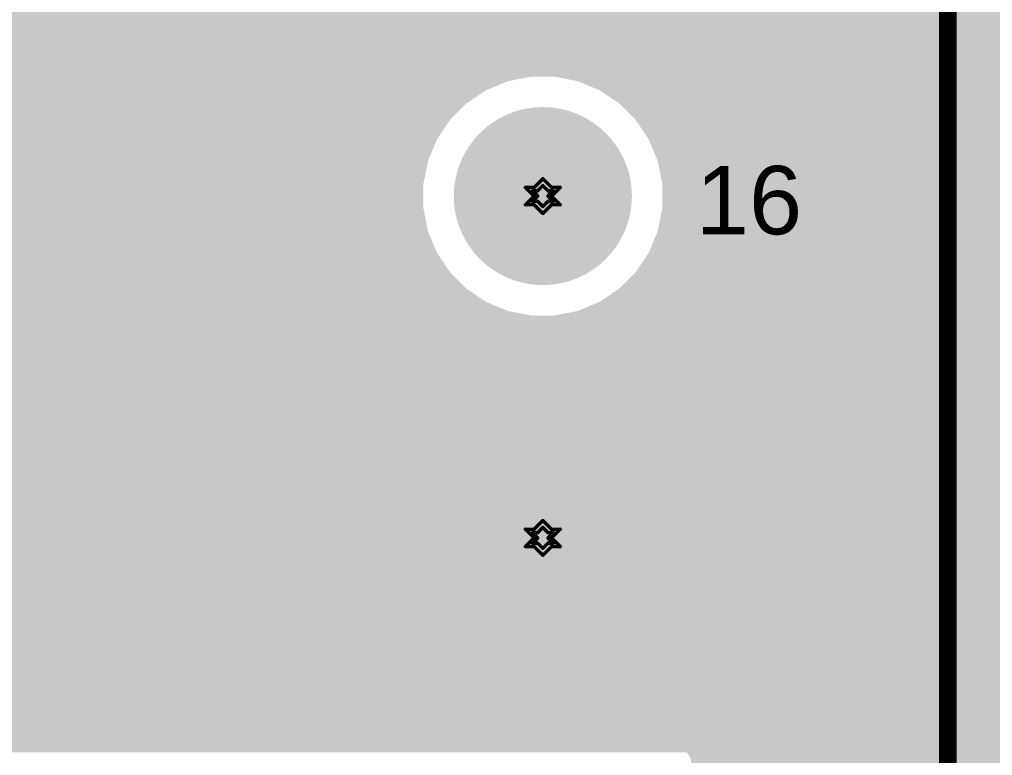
# Model space of a CAD drawing. Header units: inches. Extents: x 68 to 568, y 3 to 460.
# Drawn here: x 142.72 to 156.94, y 315.4 to 326.16 of the extents above; entities that cross this region are included whole.
import ezdxf

# ---------------------------------------------------------------- set-up
doc = ezdxf.new("R2010")
doc.units = ezdxf.units.IN
for name, color, linetype in [('Bottom Layer', 5, 'Continuous'), ('Bottom Solder', 6, 'Continuous'), ('Drill Drawing', 1, 'Continuous'), ('Layer 1', 16, 'Continuous'), ('Layer 2', 76, 'Continuous'), ('Multi-Layer', 9, 'Continuous'), ('Pad Holes', 156, 'Continuous'), ('Top Layer', 1, 'Continuous'), ('Top Overlay', 2, 'Continuous'), ('Top Solder', 216, 'Continuous')]:
    doc.layers.add(name, color=color, linetype=linetype)
doc.styles.add('Arial', font='', dxfattribs={"height": 0.2})
doc.styles.get('Arial').set_extended_font_data('Arial')

# ---------------------------------------------------------------- blocks, each defined once
blk = doc.blocks.new('760895741_474')
at = {"layer": 'Bottom Layer'}
h = blk.add_hatch(color=5, dxfattribs=at)
edge = h.paths.add_edge_path()
edge.add_arc((17.5, 17.5), 1.2, 0, 360)
h = blk.add_hatch(color=5, dxfattribs=at)
edge = h.paths.add_edge_path()
edge.add_arc((17.5, 12.5), 1.2, 0, 360)
at = {"layer": 'Bottom Solder'}
h = blk.add_hatch(color=6, dxfattribs=at)
edge = h.paths.add_edge_path()
edge.add_arc((17.5, 17.5), 1.302, 0, 360)
h = blk.add_hatch(color=6, dxfattribs=at)
edge = h.paths.add_edge_path()
edge.add_arc((17.5, 12.5), 1.302, 0, 360)
at = {"layer": 'Layer 1'}
h = blk.add_hatch(color=16, dxfattribs=at)
edge = h.paths.add_edge_path()
edge.add_arc((17.5, 17.5), 1.2, 0, 360)
h = blk.add_hatch(color=16, dxfattribs=at)
edge = h.paths.add_edge_path()
edge.add_arc((17.5, 12.5), 1.2, 0, 360)
at = {"layer": 'Layer 2'}
h = blk.add_hatch(color=76, dxfattribs=at)
edge = h.paths.add_edge_path()
edge.add_arc((17.5, 17.5), 1.2, 0, 360)
h = blk.add_hatch(color=76, dxfattribs=at)
edge = h.paths.add_edge_path()
edge.add_arc((17.5, 12.5), 1.2, 0, 360)
at = {"layer": 'Multi-Layer'}
h = blk.add_hatch(color=9, dxfattribs=at)
edge = h.paths.add_edge_path()
edge.add_arc((17.5, 17.5), 1.2, 0, 360)
h = blk.add_hatch(color=9, dxfattribs=at)
edge = h.paths.add_edge_path()
edge.add_arc((17.5, 12.5), 1.2, 0, 360)
at = {"layer": 'Pad Holes'}
h = blk.add_hatch(color=7, dxfattribs=at)
edge = h.paths.add_edge_path()
edge.add_arc((17.5, 17.5), 0.6, 0, 360)
h = blk.add_hatch(color=7, dxfattribs=at)
edge = h.paths.add_edge_path()
edge.add_arc((17.5, 12.5), 0.6, 0, 360)
at = {"layer": 'Top Layer'}
h = blk.add_hatch(color=1, dxfattribs=at)
edge = h.paths.add_edge_path()
edge.add_arc((17.5, 17.5), 1.2, 0, 360)
h = blk.add_hatch(color=1, dxfattribs=at)
edge = h.paths.add_edge_path()
edge.add_arc((17.5, 12.5), 1.2, 0, 360)
at = {"layer": 'Top Solder'}
h = blk.add_hatch(color=216, dxfattribs=at)
edge = h.paths.add_edge_path()
edge.add_arc((17.5, 17.5), 1.302, 0, 360)
h = blk.add_hatch(color=216, dxfattribs=at)
edge = h.paths.add_edge_path()
edge.add_arc((17.5, 12.5), 1.302, 0, 360)
at = {"layer": 'Top Overlay'}
blk.add_lwpolyline([(23.419, -22.123, 0.254, 0.254, 0), (23.419, 22.123, 0.254, 0.254, 0)], format="xyseb", dxfattribs=at)
at = {"layer": 'Top Overlay', "style": 'Arial'}
blk.add_text('16', height=1, rotation=360, dxfattribs=at).set_placement((19.736, 16.941))

msp = doc.modelspace()

# ---------------------------------------------------------------- hatches: boundary and pattern name
at = {"layer": 'Bottom Layer'}
h = msp.add_hatch(color=5, dxfattribs=at)
h.paths.add_polyline_path([(181.102, 320.04), (181.102, 291.864), (181.096, 291.855), (181.051, 291.846), (170.714, 291.846), (170.671, 291.854), (170.663, 291.897), (170.663, 292.787), (170.674, 292.798), (170.781, 292.983), (170.836, 293.188), (170.836, 293.401), (170.781, 293.606), (170.674, 293.791), (170.663, 293.802), (170.663, 296.97), (170.663, 296.97), (170.663, 302.798), (170.663, 302.798), (170.663, 313.27), (170.663, 313.69), (170.511, 313.842), (170.511, 313.842), (170.511, 313.842), (170.511, 313.842), (169.786, 314.566), (168.91, 315.443), (139.548, 315.443), (139.548, 328.193), (172.949, 328.193)])
h.paths.add_polyline_path([(150.537, 325.327), (150.193, 325.327), (149.855, 325.26), (149.537, 325.128), (149.251, 324.937), (149.008, 324.694), (148.817, 324.407), (148.685, 324.09), (148.618, 323.752), (148.618, 323.58), (148.618, 323.408), (148.685, 323.07), (148.817, 322.752), (149.008, 322.466), (149.251, 322.223), (149.537, 322.032), (149.855, 321.9), (150.193, 321.833), (150.537, 321.833), (150.875, 321.9), (151.192, 322.032), (151.479, 322.223), (151.722, 322.466), (151.913, 322.752), (152.045, 323.07), (152.112, 323.408), (152.112, 323.58), (152.112, 323.752), (152.045, 324.09), (151.913, 324.407), (151.722, 324.694), (151.479, 324.937), (151.192, 325.128), (150.875, 325.26)], flags=0)
at = {"layer": 'Top Layer'}
h = msp.add_hatch(color=1, dxfattribs=at)
h.paths.add_polyline_path([(174.828, 325.78), (174.828, 322.308), (177.343, 322.308), (177.343, 314.757), (164.89, 314.757), (164.89, 314.95), (164.372, 314.95), (164.372, 314.757), (160.401, 314.757), (160.401, 303.351), (157.354, 300.304), (136.296, 300.304), (136.296, 325.781), (174.828, 325.781)])
h.paths.add_polyline_path([(150.537, 325.327), (150.193, 325.327), (149.855, 325.26), (149.537, 325.128), (149.251, 324.937), (149.008, 324.694), (148.817, 324.407), (148.685, 324.09), (148.618, 323.752), (148.618, 323.58), (148.618, 323.408), (148.685, 323.07), (148.817, 322.752), (149.008, 322.466), (149.251, 322.223), (149.537, 322.032), (149.855, 321.9), (150.193, 321.833), (150.537, 321.833), (150.875, 321.9), (151.192, 322.032), (151.479, 322.223), (151.722, 322.466), (151.913, 322.752), (152.045, 323.07), (152.112, 323.408), (152.112, 323.58), (152.112, 323.752), (152.045, 324.09), (151.913, 324.407), (151.722, 324.694), (151.479, 324.937), (151.192, 325.128), (150.875, 325.26)], flags=0)
h.paths.add_polyline_path([(150.537, 320.327), (150.193, 320.327), (149.855, 320.26), (149.537, 320.128), (149.251, 319.937), (149.008, 319.694), (148.817, 319.407), (148.685, 319.09), (148.618, 318.752), (148.618, 318.58), (148.618, 318.408), (148.685, 318.07), (148.817, 317.752), (149.008, 317.466), (149.251, 317.223), (149.537, 317.032), (149.855, 316.9), (150.193, 316.833), (150.537, 316.833), (150.875, 316.9), (151.192, 317.032), (151.479, 317.223), (151.722, 317.466), (151.913, 317.752), (152.045, 318.07), (152.112, 318.408), (152.112, 318.58), (152.112, 318.752), (152.045, 319.09), (151.913, 319.407), (151.722, 319.694), (151.479, 319.937), (151.192, 320.128), (150.875, 320.26)], flags=0)
h.paths.add_polyline_path([(152.045, 315.681), (142.977, 315.681), (142.778, 315.642), (142.67, 315.57), (142.57, 315.57), (142.57, 315.469), (142.498, 315.361), (142.459, 315.163), (142.459, 310.185), (142.459, 307.264), (142.498, 307.066), (142.57, 306.958), (142.57, 306.832), (142.708, 306.832), (142.778, 306.785), (142.977, 306.746), (148.692, 306.746), (148.89, 306.785), (148.96, 306.832), (152.451, 306.832), (152.451, 309.878), (152.523, 309.987), (152.563, 310.185), (152.563, 315.163), (152.523, 315.361), (152.451, 315.47), (152.451, 315.57), (152.351, 315.57), (152.243, 315.642)], flags=0)

# ---------------------------------------------------------------- linework, layer by layer
at = {"layer": 'Drill Drawing'}
for points in [[(150.238, 323.707, 0.0508, 0.0508, 0), (150.365, 323.834, 0.0508, 0.0508, 0)], [(150.365, 323.834, 0.0508, 0.0508, 0), (150.492, 323.707, 0.0508, 0.0508, 0)], [(150.111, 323.707, 0.0508, 0.0508, 0), (150.238, 323.58, 0.0508, 0.0508, 0)], [(150.111, 323.707, 0.0508, 0.0508, 0), (150.238, 323.707, 0.0508, 0.0508, 0)], [(150.213, 323.656, 0.0508, 0.0508, 0), (150.289, 323.58, 0.0508, 0.0508, 0)], [(150.213, 323.656, 0.0508, 0.0508, 0), (150.289, 323.656, 0.0508, 0.0508, 0)], [(150.289, 323.656, 0.0508, 0.0508, 0), (150.365, 323.732, 0.0508, 0.0508, 0)], [(150.365, 323.732, 0.0508, 0.0508, 0), (150.441, 323.656, 0.0508, 0.0508, 0)], [(150.441, 323.656, 0.0508, 0.0508, 0), (150.517, 323.656, 0.0508, 0.0508, 0)], [(150.441, 323.58, 0.0508, 0.0508, 0), (150.517, 323.656, 0.0508, 0.0508, 0)], [(150.492, 323.707, 0.0508, 0.0508, 0), (150.619, 323.707, 0.0508, 0.0508, 0)], [(150.492, 323.58, 0.0508, 0.0508, 0), (150.619, 323.707, 0.0508, 0.0508, 0)], [(150.111, 323.453, 0.0508, 0.0508, 0), (150.238, 323.58, 0.0508, 0.0508, 0)], [(150.213, 323.504, 0.0508, 0.0508, 0), (150.289, 323.58, 0.0508, 0.0508, 0)], [(150.441, 323.58, 0.0508, 0.0508, 0), (150.517, 323.504, 0.0508, 0.0508, 0)], [(150.492, 323.58, 0.0508, 0.0508, 0), (150.619, 323.453, 0.0508, 0.0508, 0)], [(150.111, 323.453, 0.0508, 0.0508, 0), (150.238, 323.453, 0.0508, 0.0508, 0)], [(150.213, 323.504, 0.0508, 0.0508, 0), (150.289, 323.504, 0.0508, 0.0508, 0)], [(150.238, 323.453, 0.0508, 0.0508, 0), (150.365, 323.326, 0.0508, 0.0508, 0)], [(150.289, 323.504, 0.0508, 0.0508, 0), (150.365, 323.428, 0.0508, 0.0508, 0)], [(150.365, 323.428, 0.0508, 0.0508, 0), (150.441, 323.504, 0.0508, 0.0508, 0)], [(150.365, 323.326, 0.0508, 0.0508, 0), (150.492, 323.453, 0.0508, 0.0508, 0)], [(150.441, 323.504, 0.0508, 0.0508, 0), (150.517, 323.504, 0.0508, 0.0508, 0)], [(150.492, 323.453, 0.0508, 0.0508, 0), (150.619, 323.453, 0.0508, 0.0508, 0)], [(150.238, 318.707, 0.0508, 0.0508, 0), (150.365, 318.834, 0.0508, 0.0508, 0)], [(150.365, 318.834, 0.0508, 0.0508, 0), (150.492, 318.707, 0.0508, 0.0508, 0)], [(150.111, 318.707, 0.0508, 0.0508, 0), (150.238, 318.58, 0.0508, 0.0508, 0)], [(150.111, 318.707, 0.0508, 0.0508, 0), (150.238, 318.707, 0.0508, 0.0508, 0)], [(150.289, 318.656, 0.0508, 0.0508, 0), (150.365, 318.732, 0.0508, 0.0508, 0)], [(150.365, 318.732, 0.0508, 0.0508, 0), (150.441, 318.656, 0.0508, 0.0508, 0)], [(150.492, 318.707, 0.0508, 0.0508, 0), (150.619, 318.707, 0.0508, 0.0508, 0)], [(150.492, 318.58, 0.0508, 0.0508, 0), (150.619, 318.707, 0.0508, 0.0508, 0)], [(150.111, 318.453, 0.0508, 0.0508, 0), (150.238, 318.58, 0.0508, 0.0508, 0)], [(150.213, 318.656, 0.0508, 0.0508, 0), (150.289, 318.58, 0.0508, 0.0508, 0)], [(150.213, 318.656, 0.0508, 0.0508, 0), (150.289, 318.656, 0.0508, 0.0508, 0)], [(150.213, 318.504, 0.0508, 0.0508, 0), (150.289, 318.58, 0.0508, 0.0508, 0)], [(150.441, 318.656, 0.0508, 0.0508, 0), (150.517, 318.656, 0.0508, 0.0508, 0)], [(150.441, 318.58, 0.0508, 0.0508, 0), (150.517, 318.656, 0.0508, 0.0508, 0)], [(150.441, 318.58, 0.0508, 0.0508, 0), (150.517, 318.504, 0.0508, 0.0508, 0)], [(150.492, 318.58, 0.0508, 0.0508, 0), (150.619, 318.453, 0.0508, 0.0508, 0)], [(150.111, 318.453, 0.0508, 0.0508, 0), (150.238, 318.453, 0.0508, 0.0508, 0)], [(150.213, 318.504, 0.0508, 0.0508, 0), (150.289, 318.504, 0.0508, 0.0508, 0)], [(150.238, 318.453, 0.0508, 0.0508, 0), (150.365, 318.326, 0.0508, 0.0508, 0)], [(150.289, 318.504, 0.0508, 0.0508, 0), (150.365, 318.428, 0.0508, 0.0508, 0)], [(150.365, 318.428, 0.0508, 0.0508, 0), (150.441, 318.504, 0.0508, 0.0508, 0)], [(150.365, 318.326, 0.0508, 0.0508, 0), (150.492, 318.453, 0.0508, 0.0508, 0)], [(150.441, 318.504, 0.0508, 0.0508, 0), (150.517, 318.504, 0.0508, 0.0508, 0)], [(150.492, 318.453, 0.0508, 0.0508, 0), (150.619, 318.453, 0.0508, 0.0508, 0)]]:
    msp.add_lwpolyline(points, format="xyseb", dxfattribs=at)
for points in [[(150.352, 323.834, 0.0254, 0.0254, 1), (150.378, 323.834, 0.0254, 0.0254, 1)], [(150.352, 323.834, 0.0254, 0.0254, 1), (150.378, 323.834, 0.0254, 0.0254, 1)], [(150.098, 323.707, 0.0254, 0.0254, 1), (150.124, 323.707, 0.0254, 0.0254, 1)], [(150.098, 323.707, 0.0254, 0.0254, 1), (150.124, 323.707, 0.0254, 0.0254, 1)], [(150.2, 323.656, 0.0254, 0.0254, 1), (150.225, 323.656, 0.0254, 0.0254, 1)], [(150.2, 323.656, 0.0254, 0.0254, 1), (150.225, 323.656, 0.0254, 0.0254, 1)], [(150.225, 323.707, 0.0254, 0.0254, 1), (150.251, 323.707, 0.0254, 0.0254, 1)], [(150.225, 323.707, 0.0254, 0.0254, 1), (150.251, 323.707, 0.0254, 0.0254, 1)], [(150.276, 323.656, 0.0254, 0.0254, 1), (150.301, 323.656, 0.0254, 0.0254, 1)], [(150.276, 323.656, 0.0254, 0.0254, 1), (150.301, 323.656, 0.0254, 0.0254, 1)], [(150.352, 323.732, 0.0254, 0.0254, 1), (150.378, 323.732, 0.0254, 0.0254, 1)], [(150.352, 323.732, 0.0254, 0.0254, 1), (150.378, 323.732, 0.0254, 0.0254, 1)], [(150.428, 323.656, 0.0254, 0.0254, 1), (150.454, 323.656, 0.0254, 0.0254, 1)], [(150.428, 323.656, 0.0254, 0.0254, 1), (150.454, 323.656, 0.0254, 0.0254, 1)], [(150.479, 323.707, 0.0254, 0.0254, 1), (150.505, 323.707, 0.0254, 0.0254, 1)], [(150.479, 323.707, 0.0254, 0.0254, 1), (150.505, 323.707, 0.0254, 0.0254, 1)], [(150.505, 323.656, 0.0254, 0.0254, 1), (150.53, 323.656, 0.0254, 0.0254, 1)], [(150.505, 323.656, 0.0254, 0.0254, 1), (150.53, 323.656, 0.0254, 0.0254, 1)], [(150.606, 323.707, 0.0254, 0.0254, 1), (150.632, 323.707, 0.0254, 0.0254, 1)], [(150.606, 323.707, 0.0254, 0.0254, 1), (150.632, 323.707, 0.0254, 0.0254, 1)], [(150.225, 323.58, 0.0254, 0.0254, 1), (150.251, 323.58, 0.0254, 0.0254, 1)], [(150.225, 323.58, 0.0254, 0.0254, 1), (150.251, 323.58, 0.0254, 0.0254, 1)], [(150.276, 323.58, 0.0254, 0.0254, 1), (150.301, 323.58, 0.0254, 0.0254, 1)], [(150.276, 323.58, 0.0254, 0.0254, 1), (150.301, 323.58, 0.0254, 0.0254, 1)], [(150.428, 323.58, 0.0254, 0.0254, 1), (150.454, 323.58, 0.0254, 0.0254, 1)], [(150.428, 323.58, 0.0254, 0.0254, 1), (150.454, 323.58, 0.0254, 0.0254, 1)], [(150.479, 323.58, 0.0254, 0.0254, 1), (150.505, 323.58, 0.0254, 0.0254, 1)], [(150.479, 323.58, 0.0254, 0.0254, 1), (150.505, 323.58, 0.0254, 0.0254, 1)], [(150.098, 323.453, 0.0254, 0.0254, 1), (150.124, 323.453, 0.0254, 0.0254, 1)], [(150.098, 323.453, 0.0254, 0.0254, 1), (150.124, 323.453, 0.0254, 0.0254, 1)], [(150.2, 323.504, 0.0254, 0.0254, 1), (150.225, 323.504, 0.0254, 0.0254, 1)], [(150.2, 323.504, 0.0254, 0.0254, 1), (150.225, 323.504, 0.0254, 0.0254, 1)], [(150.225, 323.453, 0.0254, 0.0254, 1), (150.251, 323.453, 0.0254, 0.0254, 1)], [(150.225, 323.453, 0.0254, 0.0254, 1), (150.251, 323.453, 0.0254, 0.0254, 1)], [(150.276, 323.504, 0.0254, 0.0254, 1), (150.301, 323.504, 0.0254, 0.0254, 1)], [(150.276, 323.504, 0.0254, 0.0254, 1), (150.301, 323.504, 0.0254, 0.0254, 1)], [(150.352, 323.428, 0.0254, 0.0254, 1), (150.378, 323.428, 0.0254, 0.0254, 1)], [(150.352, 323.428, 0.0254, 0.0254, 1), (150.378, 323.428, 0.0254, 0.0254, 1)], [(150.428, 323.504, 0.0254, 0.0254, 1), (150.454, 323.504, 0.0254, 0.0254, 1)], [(150.428, 323.504, 0.0254, 0.0254, 1), (150.454, 323.504, 0.0254, 0.0254, 1)], [(150.479, 323.453, 0.0254, 0.0254, 1), (150.505, 323.453, 0.0254, 0.0254, 1)], [(150.479, 323.453, 0.0254, 0.0254, 1), (150.505, 323.453, 0.0254, 0.0254, 1)], [(150.505, 323.504, 0.0254, 0.0254, 1), (150.53, 323.504, 0.0254, 0.0254, 1)], [(150.505, 323.504, 0.0254, 0.0254, 1), (150.53, 323.504, 0.0254, 0.0254, 1)], [(150.606, 323.453, 0.0254, 0.0254, 1), (150.632, 323.453, 0.0254, 0.0254, 1)], [(150.606, 323.453, 0.0254, 0.0254, 1), (150.632, 323.453, 0.0254, 0.0254, 1)], [(150.352, 323.326, 0.0254, 0.0254, 1), (150.378, 323.326, 0.0254, 0.0254, 1)], [(150.352, 323.326, 0.0254, 0.0254, 1), (150.378, 323.326, 0.0254, 0.0254, 1)], [(150.352, 318.834, 0.0254, 0.0254, 1), (150.378, 318.834, 0.0254, 0.0254, 1)], [(150.352, 318.834, 0.0254, 0.0254, 1), (150.378, 318.834, 0.0254, 0.0254, 1)], [(150.098, 318.707, 0.0254, 0.0254, 1), (150.124, 318.707, 0.0254, 0.0254, 1)], [(150.098, 318.707, 0.0254, 0.0254, 1), (150.124, 318.707, 0.0254, 0.0254, 1)], [(150.225, 318.707, 0.0254, 0.0254, 1), (150.251, 318.707, 0.0254, 0.0254, 1)], [(150.225, 318.707, 0.0254, 0.0254, 1), (150.251, 318.707, 0.0254, 0.0254, 1)], [(150.352, 318.732, 0.0254, 0.0254, 1), (150.378, 318.732, 0.0254, 0.0254, 1)], [(150.352, 318.732, 0.0254, 0.0254, 1), (150.378, 318.732, 0.0254, 0.0254, 1)], [(150.479, 318.707, 0.0254, 0.0254, 1), (150.505, 318.707, 0.0254, 0.0254, 1)], [(150.479, 318.707, 0.0254, 0.0254, 1), (150.505, 318.707, 0.0254, 0.0254, 1)], [(150.606, 318.707, 0.0254, 0.0254, 1), (150.632, 318.707, 0.0254, 0.0254, 1)], [(150.606, 318.707, 0.0254, 0.0254, 1), (150.632, 318.707, 0.0254, 0.0254, 1)], [(150.2, 318.656, 0.0254, 0.0254, 1), (150.225, 318.656, 0.0254, 0.0254, 1)], [(150.2, 318.656, 0.0254, 0.0254, 1), (150.225, 318.656, 0.0254, 0.0254, 1)], [(150.225, 318.58, 0.0254, 0.0254, 1), (150.251, 318.58, 0.0254, 0.0254, 1)], [(150.225, 318.58, 0.0254, 0.0254, 1), (150.251, 318.58, 0.0254, 0.0254, 1)], [(150.276, 318.656, 0.0254, 0.0254, 1), (150.301, 318.656, 0.0254, 0.0254, 1)], [(150.276, 318.656, 0.0254, 0.0254, 1), (150.301, 318.656, 0.0254, 0.0254, 1)], [(150.276, 318.58, 0.0254, 0.0254, 1), (150.301, 318.58, 0.0254, 0.0254, 1)], [(150.276, 318.58, 0.0254, 0.0254, 1), (150.301, 318.58, 0.0254, 0.0254, 1)], [(150.428, 318.656, 0.0254, 0.0254, 1), (150.454, 318.656, 0.0254, 0.0254, 1)], [(150.428, 318.656, 0.0254, 0.0254, 1), (150.454, 318.656, 0.0254, 0.0254, 1)], [(150.428, 318.58, 0.0254, 0.0254, 1), (150.454, 318.58, 0.0254, 0.0254, 1)], [(150.428, 318.58, 0.0254, 0.0254, 1), (150.454, 318.58, 0.0254, 0.0254, 1)], [(150.479, 318.58, 0.0254, 0.0254, 1), (150.505, 318.58, 0.0254, 0.0254, 1)], [(150.479, 318.58, 0.0254, 0.0254, 1), (150.505, 318.58, 0.0254, 0.0254, 1)], [(150.505, 318.656, 0.0254, 0.0254, 1), (150.53, 318.656, 0.0254, 0.0254, 1)], [(150.505, 318.656, 0.0254, 0.0254, 1), (150.53, 318.656, 0.0254, 0.0254, 1)], [(150.098, 318.453, 0.0254, 0.0254, 1), (150.124, 318.453, 0.0254, 0.0254, 1)], [(150.098, 318.453, 0.0254, 0.0254, 1), (150.124, 318.453, 0.0254, 0.0254, 1)], [(150.2, 318.504, 0.0254, 0.0254, 1), (150.225, 318.504, 0.0254, 0.0254, 1)], [(150.2, 318.504, 0.0254, 0.0254, 1), (150.225, 318.504, 0.0254, 0.0254, 1)], [(150.225, 318.453, 0.0254, 0.0254, 1), (150.251, 318.453, 0.0254, 0.0254, 1)], [(150.225, 318.453, 0.0254, 0.0254, 1), (150.251, 318.453, 0.0254, 0.0254, 1)], [(150.276, 318.504, 0.0254, 0.0254, 1), (150.301, 318.504, 0.0254, 0.0254, 1)], [(150.276, 318.504, 0.0254, 0.0254, 1), (150.301, 318.504, 0.0254, 0.0254, 1)], [(150.352, 318.428, 0.0254, 0.0254, 1), (150.378, 318.428, 0.0254, 0.0254, 1)], [(150.352, 318.428, 0.0254, 0.0254, 1), (150.378, 318.428, 0.0254, 0.0254, 1)], [(150.428, 318.504, 0.0254, 0.0254, 1), (150.454, 318.504, 0.0254, 0.0254, 1)], [(150.428, 318.504, 0.0254, 0.0254, 1), (150.454, 318.504, 0.0254, 0.0254, 1)], [(150.479, 318.453, 0.0254, 0.0254, 1), (150.505, 318.453, 0.0254, 0.0254, 1)], [(150.479, 318.453, 0.0254, 0.0254, 1), (150.505, 318.453, 0.0254, 0.0254, 1)], [(150.505, 318.504, 0.0254, 0.0254, 1), (150.53, 318.504, 0.0254, 0.0254, 1)], [(150.505, 318.504, 0.0254, 0.0254, 1), (150.53, 318.504, 0.0254, 0.0254, 1)], [(150.606, 318.453, 0.0254, 0.0254, 1), (150.632, 318.453, 0.0254, 0.0254, 1)], [(150.606, 318.453, 0.0254, 0.0254, 1), (150.632, 318.453, 0.0254, 0.0254, 1)], [(150.352, 318.326, 0.0254, 0.0254, 1), (150.378, 318.326, 0.0254, 0.0254, 1)], [(150.352, 318.326, 0.0254, 0.0254, 1), (150.378, 318.326, 0.0254, 0.0254, 1)]]:
    msp.add_lwpolyline(points, format="xyseb", close=True, dxfattribs=at)

# ---------------------------------------------------------------- block references
msp.add_blockref('760895741_474', (132.865, 306.08))

doc.saveas('drawing.dxf')
